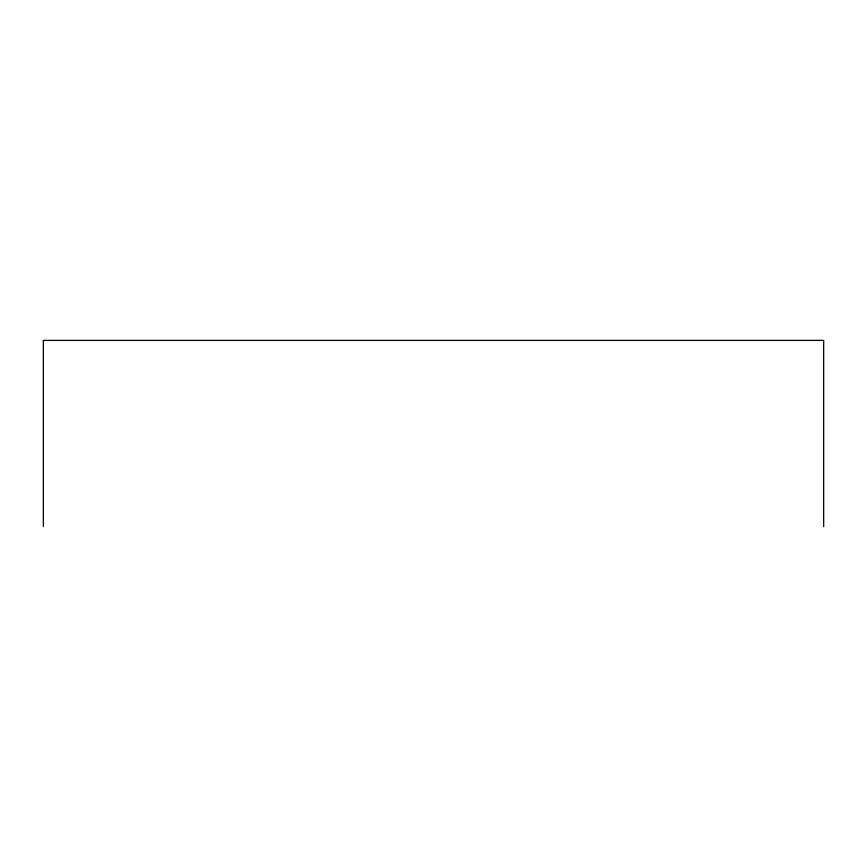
<?xml version="1.0" encoding="UTF-8"?>
<svg xmlns="http://www.w3.org/2000/svg" width="867" height="867" viewBox="0 0 867 867"><rect width="100%" height="100%" fill="white"/><g stroke="black" fill="none" stroke-linecap="round" stroke-linejoin="round"><path stroke-width="1.3" d="M823.65 526.616L823.65 340.384L43.35 340.384L43.35 526.616"/></g></svg>
